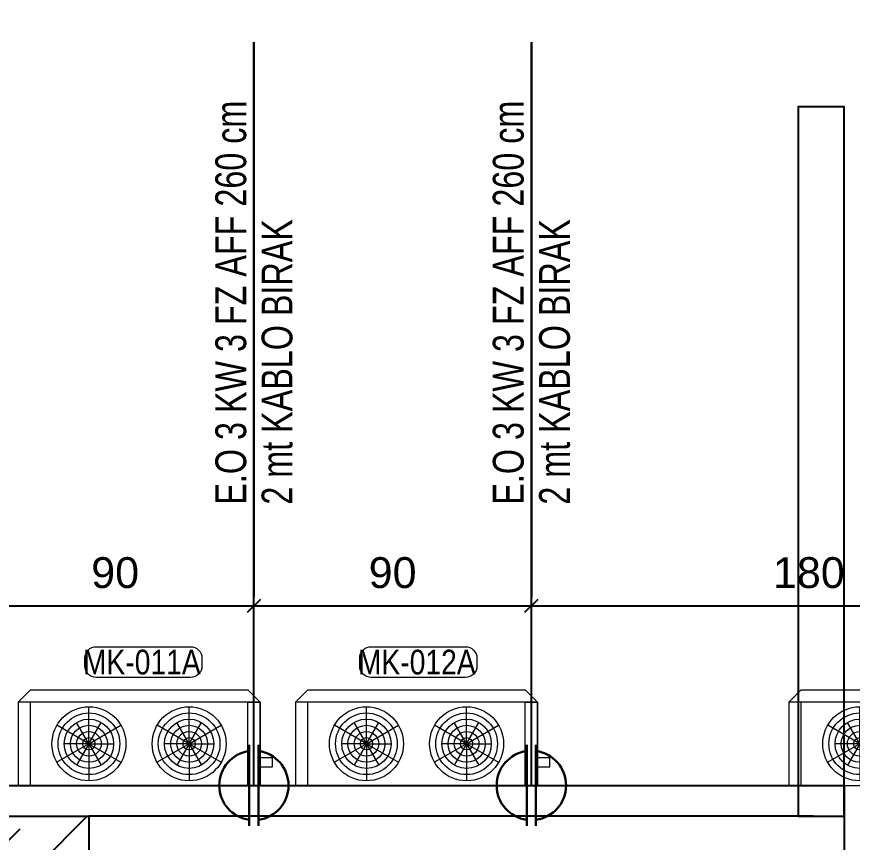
# Model space of a CAD drawing. Extents: x -5598 to 26293, y -3808 to 13850.
# Drawn here: x -1008.4 to -737.4, y 6896.6 to 7164.3 of the extents above; entities that cross this region are included whole.
import ezdxf
from ezdxf.enums import TextEntityAlignment as Align

# ---------------------------------------------------------------- set-up
doc = ezdxf.new("R2010")
doc.units = 0
doc.header["$LTSCALE"] = 100
doc.header["$MEASUREMENT"] = 0
for name, color, linetype, lineweight in [('AD', 5, 'Continuous', 9), ('AK', 7, 'Continuous', 15), ('AP', 6, 'Continuous', 15), ('Y-DUVAR BIMS', 14, 'Continuous', 25)]:
    doc.layers.add(name, color=color, linetype=linetype, lineweight=lineweight)
for name, color, linetype in [('KOLON', 7, 'Continuous'), ('OLCU DIS', 7, 'Continuous'), ('Rec-mantolamakulerengi', 230, 'Continuous'), ('TARAMA', 7, 'Continuous'), ('TEFRIS', 7, 'Continuous')]:
    doc.layers.add(name, color=color, linetype=linetype)
doc.layers.add('MAKPA ELEKTRIK', color=7, linetype='Continuous', lineweight=30, true_color=0x93039a)
doc.styles.add('MAKPA TESISAT', font='arial.ttf', dxfattribs={"height": 10})
doc.styles.add('olcu', font='romans.shx', dxfattribs={"width": 0.5})
doc.styles.add('POZ TEXT', font='ARIALN.TTF', dxfattribs={"height": 8})
doc.dimstyles.new('1-200', dxfattribs={"dimtxt": 40, "dimasz": 2, "dimexe": 0, "dimexo": 0, "dimgap": 10, "dimtad": 1, "dimdec": 4, "dimrnd": 0.1, "dimzin": 9, "dimdsep": 46, "dimtxsty": 'olcu', "dimblk1": 'SOL', "dimblk2": 'SAG', "dimsah": 1, "dimcen": 0, "dimse1": 1, "dimse2": 1, "dimclre": 13, "dimadec": 0, "dimazin": 0, "dimtfac": 1, "dimtdec": 4, "dimtix": 1, "dimtmove": 2, "dimatfit": 2, "dimldrblk": 'SOL', "dimfxl": 0, "dimtolj": 1, "dimarcsym": 0})
doc.dimstyles.new('MAKPA TESISAT DIM', dxfattribs={"dimscale": 0.7, "dimtxt": 12, "dimasz": 6, "dimexe": 4, "dimexo": 0, "dimgap": 8, "dimtad": 2, "dimtih": 1, "dimtoh": 1, "dimdec": 0, "dimrnd": 5, "dimzin": 0, "dimdsep": 46, "dimtxsty": 'MAKPA TESISAT', "dimblk1": 'OBLIQUE', "dimblk2": 'OBLIQUE', "dimsah": 1, "dimcen": 0, "dimdle": 3, "dimclrd": 256, "dimclre": 256, "dimclrt": 256, "dimadec": 0, "dimazin": 0, "dimtfac": 1, "dimtdec": 0, "dimtix": 1, "dimtofl": 0, "dimtmove": 2, "dimatfit": 3, "dimldrblk": 'OBLIQUE', "dimfxl": 0, "dimtvp": 7, "dimtolj": 1, "dimtzin": 0, "dimarcsym": 0})

# ---------------------------------------------------------------- blocks, each defined once
blk = doc.blocks.new('20-30 hatil')
at = {"layer": 'TARAMA'}
h = blk.add_hatch(dxfattribs=at)
h.set_pattern_fill('ANSI33', color=253, scale=100)
h.set_pattern_definition([(45, (-14230.717, 46.517), (-17.67767, 17.67767), []), (45, (-14213.04, 46.517), (-17.67767, 17.67767), [12.5, -6.25])])
h.paths.add_polyline_path([(-15, 20), (-15, 0), (15, 0), (15, 20)])
at = {"color": 0}
blk.add_lwpolyline([(-15, 20), (15, 20), (15, 0), (-15, 0), (-15, 20)], dxfattribs=at)
blk = doc.blocks.new('SOL')
at = {"color": 0}
for p, q in [((0, 30), (0, -6.96)), ((7.58, 0), (-6.97, 0))]:
    blk.add_line(p, q, dxfattribs=at)
blk.add_circle((0, 0), 3, dxfattribs=at)
blk = doc.blocks.new('SAG')
at = {"color": 0}
for p, q in [((0, -30), (0, 6.96)), ((7.58, 0), (-6.97, 0))]:
    blk.add_line(p, q, dxfattribs=at)
blk.add_circle((0, 0), 3, dxfattribs=at)
blk = doc.blocks.new('*D332')
at = {"layer": 'OLCU DIS', "color": 0, "lineweight": -2, "transparency": 16777216}
blk.add_line((21268, -935), (-2968, -935), dxfattribs=at)
at = {"layer": 'OLCU DIS', "color": 0, "lineweight": -2, "transparency": 16777216, "xscale": 2, "yscale": 2, "zscale": 2, "rotation": 180}
blk.add_blockref('SAG', (-2970, -935), dxfattribs=at)
at = {"layer": 'OLCU DIS', "color": 0, "lineweight": -2, "transparency": 16777216, "xscale": 2, "yscale": 2, "zscale": 2}
blk.add_blockref('SOL', (21270, -935), dxfattribs=at)
at = {"layer": 'OLCU DIS', "color": 0, "transparency": 16777216, "insert": (9295.64, -905), "char_height": 40, "attachment_point": 5, "style": 'olcu'}
blk.add_mtext('\\A1;24240', dxfattribs=at)
blk = doc.blocks.new('SOGUK ODA CIHAZ')
at = {"layer": 'AD', "ltscale": 2}
for p, q in [((27, 17.5), (27, 29.5)), ((59.5, 17.5), (59.5, 29.5)), ((27, 17.5), (23, 24.43)), ((27, 17.5), (31, 24.43)), ((59.5, 17.5), (55.5, 24.43)), ((59.5, 17.5), (63.5, 24.43)), ((27, 17.5), (16.61, 23.5)), ((27, 17.5), (37.39, 23.5)), ((59.5, 17.5), (49.11, 23.5)), ((59.5, 17.5), (69.89, 23.5)), ((27, 17.5), (16.61, 11.5)), ((27, 17.5), (19, 17.5)), ((27, 17.5), (23, 10.57)), ((27, 17.5), (35, 17.5)), ((27, 17.5), (37.39, 11.5)), ((27, 17.5), (31, 10.57)), ((27, 17.5), (27, 5.5)), ((59.5, 17.5), (49.11, 11.5)), ((59.5, 17.5), (51.5, 17.5)), ((59.5, 17.5), (55.5, 10.57)), ((59.5, 17.5), (59.5, 5.5)), ((59.5, 17.5), (67.5, 17.5)), ((59.5, 17.5), (69.89, 11.5)), ((59.5, 17.5), (63.5, 10.57))]:
    blk.add_line(p, q, dxfattribs=at)
for centre, radius in [((27, 17.5), 12), ((27, 17.5), 10), ((59.5, 17.5), 12), ((59.5, 17.5), 10), ((27, 17.5), 8), ((59.5, 17.5), 8), ((27, 17.5), 6), ((59.5, 17.5), 6), ((27, 17.5), 4), ((27, 17.5), 2), ((59.5, 17.5), 4), ((59.5, 17.5), 2)]:
    blk.add_circle(centre, radius, dxfattribs=at)
at = {"layer": 'AK', "ltscale": 2}
for points in [[(4, 4), (82.5, 4), (82.5, 31), (4, 31)], [(4, 31), (8, 31), (8, 4), (4, 4)], [(82.5, 31), (78.5, 31), (78.5, 4), (82.5, 4)], [(0, 22), (4, 22), (4, 25), (0, 25)], [(4, 4), (82.5, 4), (78.5, 0), (8, 0)]]:
    blk.add_lwpolyline(points, close=True, dxfattribs=at)
blk = doc.blocks.new('POZ_X')
at = {"layer": 'AP'}
blk.add_lwpolyline([(12.75, 10), (-17.75, 10, 0.414214), (-21.5, 6.25), (-21.5, 3.75, 0.414214), (-17.75, 0), (12.75, 0, 0.414214), (16.5, 3.75), (16.5, 6.25, 0.414214)], format="xyb", close=True, dxfattribs=at)
at = {"layer": 'AP', "style": 'POZ TEXT'}
blk.add_attdef('POZ_NO', text='', height=8, dxfattribs=at).set_placement((-3, 5), align=Align.MIDDLE_CENTER)
at = {"layer": 'AP', "style": 'POZ TEXT', "flags": 1}
blk.add_attdef('URUN_ADI', text='', height=7, dxfattribs=at).set_placement((-3, -4.34), align=Align.MIDDLE_CENTER)
blk = doc.blocks.new('ELK.KABLO')
at = {"layer": 'MAKPA ELEKTRIK'}
for p, q in [((-13.125, 1.5), (13.125, 1.5)), ((-13.125, -1.5), (13.125, -1.5))]:
    blk.add_line(p, q, dxfattribs=at)
for start, end in [(7.66226, 172.33774), (187.66226, 352.33774)]:
    blk.add_arc((0, 0), 11.25, start, end, dxfattribs=at)
blk = doc.blocks.new('_OBLIQUE')
at = {"color": 0, "linetype": 'ByBlock', "lineweight": -2}
blk.add_line((-0.5, -0.5), (0.5, 0.5), dxfattribs=at)
blk = doc.blocks.new('*D1028')
at = {"layer": 'MAKPA ELEKTRIK', "lineweight": -2, "transparency": 16777216}
for p, q in [((-1021.5, 6915), (-1021.5, 6976.04)), ((-931.5, 6915), (-931.5, 6976.04)), ((-1023.6, 6973.24), (-929.4, 6973.24))]:
    blk.add_line(p, q, dxfattribs=at)
at = {"layer": 'MAKPA ELEKTRIK', "lineweight": -2, "transparency": 16777216, "xscale": 4.199999999999999, "yscale": 4.199999999999999, "zscale": 4.199999999999999, "rotation": 180}
blk.add_blockref('_OBLIQUE', (-1021.5, 6973.24), dxfattribs=at)
at = {"layer": 'MAKPA ELEKTRIK', "lineweight": -2, "transparency": 16777216, "xscale": 4.199999999999999, "yscale": 4.199999999999999, "zscale": 4.199999999999999}
blk.add_blockref('_OBLIQUE', (-931.5, 6973.24), dxfattribs=at)
at = {"layer": 'MAKPA ELEKTRIK', "transparency": 16777216, "insert": (-976.5, 6983.95), "char_height": 10, "attachment_point": 5, "style": 'MAKPA TESISAT'}
blk.add_mtext('\\A1;90', dxfattribs=at)
blk = doc.blocks.new('*D1029')
at = {"layer": 'MAKPA ELEKTRIK', "lineweight": -2, "transparency": 16777216}
for p, q in [((-931.5, 6915), (-931.5, 6976.04)), ((-841.5, 6915), (-841.5, 6976.04)), ((-933.6, 6973.24), (-839.4, 6973.24))]:
    blk.add_line(p, q, dxfattribs=at)
at = {"layer": 'MAKPA ELEKTRIK', "lineweight": -2, "transparency": 16777216, "xscale": 4.199999999999999, "yscale": 4.199999999999999, "zscale": 4.199999999999999, "rotation": 180}
blk.add_blockref('_OBLIQUE', (-931.5, 6973.24), dxfattribs=at)
at = {"layer": 'MAKPA ELEKTRIK', "lineweight": -2, "transparency": 16777216, "xscale": 4.199999999999999, "yscale": 4.199999999999999, "zscale": 4.199999999999999}
blk.add_blockref('_OBLIQUE', (-841.5, 6973.24), dxfattribs=at)
at = {"layer": 'MAKPA ELEKTRIK', "transparency": 16777216, "insert": (-886.5, 6983.95), "char_height": 10, "attachment_point": 5, "style": 'MAKPA TESISAT'}
blk.add_mtext('\\A1;90', dxfattribs=at)
blk = doc.blocks.new('*D1030')
at = {"layer": 'MAKPA ELEKTRIK', "lineweight": -2, "transparency": 16777216}
for p, q in [((-841.5, 6915), (-841.5, 6976.04)), ((-661.5, 6915), (-661.5, 6976.04)), ((-843.6, 6973.24), (-659.4, 6973.24))]:
    blk.add_line(p, q, dxfattribs=at)
at = {"layer": 'MAKPA ELEKTRIK', "lineweight": -2, "transparency": 16777216, "xscale": 4.199999999999999, "yscale": 4.199999999999999, "zscale": 4.199999999999999, "rotation": 180}
blk.add_blockref('_OBLIQUE', (-841.5, 6973.24), dxfattribs=at)
at = {"layer": 'MAKPA ELEKTRIK', "lineweight": -2, "transparency": 16777216, "xscale": 4.199999999999999, "yscale": 4.199999999999999, "zscale": 4.199999999999999}
blk.add_blockref('_OBLIQUE', (-661.5, 6973.24), dxfattribs=at)
at = {"layer": 'MAKPA ELEKTRIK', "transparency": 16777216, "insert": (-751.5, 6983.95), "char_height": 10, "attachment_point": 5, "style": 'MAKPA TESISAT'}
blk.add_mtext('\\A1;180', dxfattribs=at)

msp = doc.modelspace()

# ---------------------------------------------------------------- linework, layer by layer
at = {"layer": 'MAKPA ELEKTRIK'}
for p, q in [((-931.5, 7006.04305), (-931.5, 7156.04305)), ((-841.5, 7006.04305), (-841.5, 7156.04305)), ((-931.5, 6976.04305), (-931.5, 7006.04305)), ((-841.5, 6976.04305), (-841.5, 7006.04305))]:
    msp.add_line(p, q, dxfattribs=at)
at = {"layer": 'Rec-mantolamakulerengi'}
msp.add_lwpolyline([(-1264, 6914.9999), (-740, 6914.9999), (-739.99999, 6885.00004)], dxfattribs=at)
at = {"layer": 'TEFRIS', "color": 11}
msp.add_lwpolyline([(-740.00001, 6905.00004), (-740.00001, 7135), (-755.00001, 7135), (-755.00001, 6905.00004), (-740.00001, 6905.00004)], dxfattribs=at)
at = {"layer": 'Y-DUVAR BIMS'}
msp.add_line((-750.00001, 6905.00004), (-985, 6905.00004), dxfattribs=at)

# ---------------------------------------------------------------- block references
at = {"layer": 'AK', "ltscale": 2, "rotation": 180}
for p in [(-925.5, 6946.00003), (-835.5, 6946.00003), (-675.5, 6945.9999)]:
    msp.add_blockref('SOGUK ODA CIHAZ', p, dxfattribs=at)
at = {"layer": 'AP', "ltscale": 6}
ref = msp.add_blockref('POZ_X', (-964.84681, 6960), dxfattribs=dict(at, xscale=-1, rotation=180))
ref.add_attrib('POZ_NO', 'MK-011A', dxfattribs={"height": 8, "style": 'POZ TEXT'}).set_placement((-967.84681, 6955), align=Align.MIDDLE_CENTER)
ref = msp.add_blockref('POZ_X', (-875.66651, 6960), dxfattribs=dict(at, xscale=-1, rotation=180))
ref.add_attrib('POZ_NO', 'MK-012A', dxfattribs={"height": 8, "style": 'POZ TEXT'}).set_placement((-878.66651, 6955), align=Align.MIDDLE_CENTER)
at = {"layer": 'KOLON', "color": 4, "rotation": 180}
msp.add_blockref('20-30 hatil', (-1000, 6905.00002), dxfattribs=at)
at = {"layer": 'MAKPA ELEKTRIK', "rotation": 90}
for p in [(-931.5, 6915.00004), (-841.5, 6915.00004)]:
    msp.add_blockref('ELK.KABLO', p, dxfattribs=at)

# ---------------------------------------------------------------- texts
at = {"layer": 'MAKPA ELEKTRIK', "style": 'MAKPA TESISAT', "width": 0.75}
for s, p in [('E.O 3 KW 3 FZ AFF 260 cm', (-934, 7006.04305)), ('E.O 3 KW 3 FZ AFF 260 cm', (-844, 7006.04305)), ('2 mt KABLO BIRAK', (-919, 7006.04305)), ('2 mt KABLO BIRAK', (-829, 7006.04305))]:
    msp.add_text(s, height=10.00188, rotation=90, dxfattribs=at).set_placement(p)

# ---------------------------------------------------------------- dimensions: what is measured, and where the dimension line sits
at = {"layer": 'MAKPA ELEKTRIK'}
for base, p1, p2, picture, middle in [((-931.5, 6973.24305), (-1021.5, 6915.00004), (-931.5, 6915.00004), '*D1028', (-976.5, 6983.94878)), ((-841.5, 6973.24305), (-931.5, 6915.00004), (-841.5, 6915.00004), '*D1029', (-886.5, 6983.94878)), ((-661.5, 6973.24305), (-841.5, 6915.00004), (-661.5, 6915.00004), '*D1030', (-751.5, 6983.94878))]:
    dim = msp.add_linear_dim(base=base, p1=p1, p2=p2, dimstyle='MAKPA TESISAT DIM', override={"dimfxl": 0}, dxfattribs=at)
    dim.commit()
    dim.dimension.update_dxf_attribs({"geometry": picture, "text_midpoint": middle})
at = {"layer": 'OLCU DIS', "color": 7}
dim = msp.add_linear_dim(base=(-2970, -935), p1=(21270, -635), p2=(-2970, 7535), dimstyle='1-200', dxfattribs=at)
dim.commit()
dim.dimension.update_dxf_attribs({"geometry": '*D332', "text_midpoint": (9295.63768, -905), "dimtype": 160})

doc.saveas('drawing.dxf')
